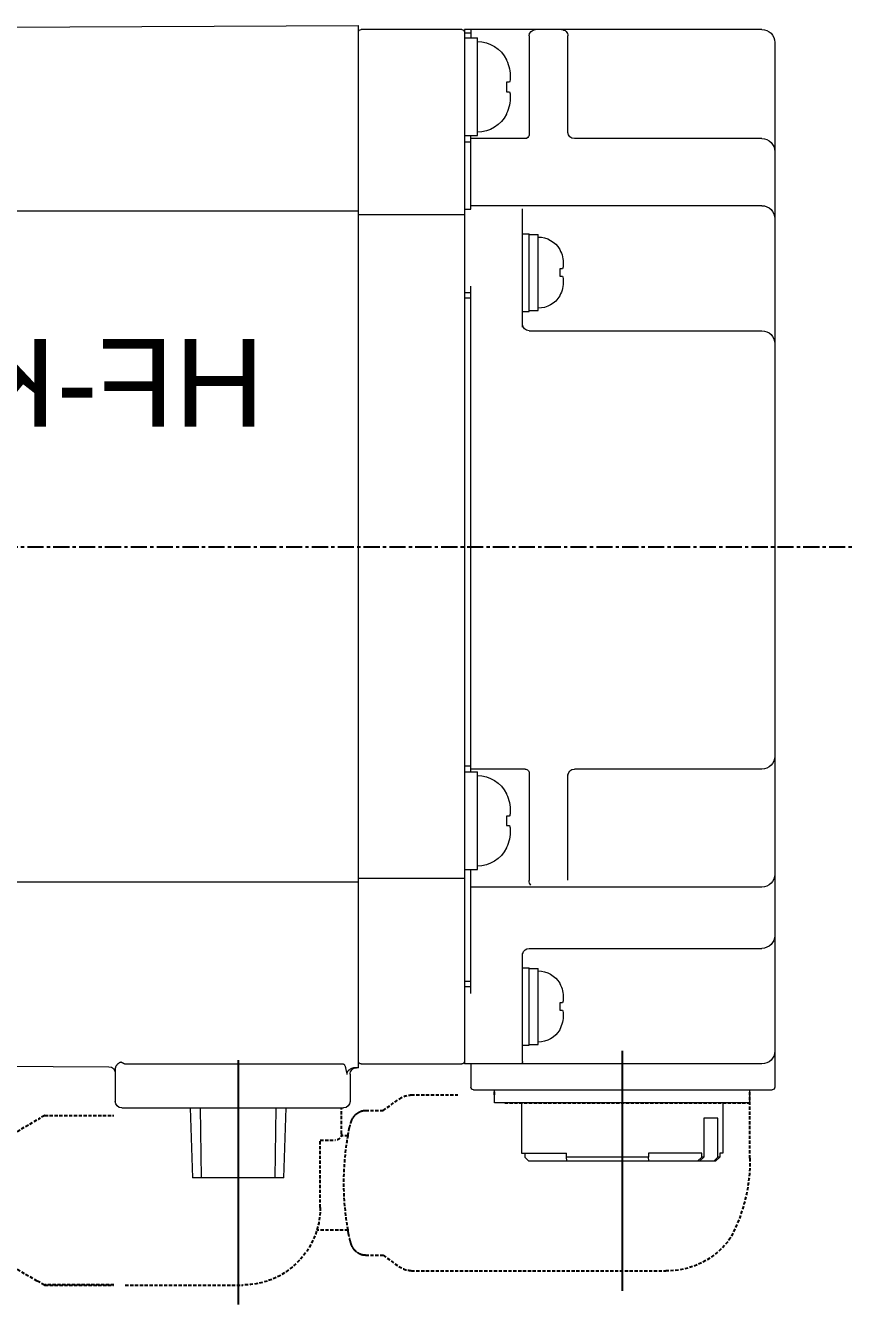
# Model space of a CAD drawing. Header units: millimetres. Extents: x -32759 to 129432, y 390 to 54305.
# Drawn here: x 20913.9 to 20977.8, y 24370.8 to 24469.7 of the extents above; entities that cross this region are included whole.
import ezdxf

# ---------------------------------------------------------------- set-up
doc = ezdxf.new("R2010")
doc.units = ezdxf.units.MM
doc.linetypes.add('CENTER', pattern=[2, 1.25, -0.25, 0.25, -0.25])
doc.linetypes.add('HIDDEN', pattern=[0.375, 0.25, -0.125])
for name, color, linetype in [('1', 20, 'Continuous'), ('5', 40, 'Continuous'), ('CENTER', 1, 'CENTER'), ('HIDDEN', 2, 'HIDDEN')]:
    doc.layers.add(name, color=color, linetype=linetype)
doc.layers.add('_BODY', color=7, linetype='Continuous', lineweight=13)
doc.styles.get("Standard").update_dxf_attribs({"font": 'arial.ttf'})

# ---------------------------------------------------------------- blocks, each defined once
blk = doc.blocks.new('A$C3851430A')
at = {"color": 5}
for p, q in [((107.8, 98.6), (38.2, 98.904)), ((38.2, 18.296), (38.2, 98.904)), ((7, 98.6), (30, 98.6)), ((22, 90.62), (22, 98.1)), ((25, 98.1), (25, 90.409)), ((29, 90.394), (29, 97.961)), ((30, 97.961), (29, 97.961)), ((29.5, 98.6), (29.5, 97.961)), ((30, 98.35), (29.5, 98.35)), ((30, 98.6), (30, 98.408)), ((30, 98.4), (30, 18.6)), ((30.2, 98.6), (38, 98.6)), ((6, 97.6), (6, 83.972)), ((26.739, 96.261), (26.739, 96.228)), ((26.506, 94.531), (26.739, 94.531)), ((26.739, 94.531), (26.739, 93.791)), ((26.739, 93.791), (26.506, 93.791)), ((26.739, 92.094), (26.739, 92.061)), ((7, 90.161), (21.5, 90.161)), ((25.3, 90.161), (29.5, 90.161)), ((30, 90.394), (29, 90.394)), ((29.5, 84.709), (29.5, 90.394)), ((30, 89.911), (29.5, 89.911)), ((7, 84.972), (29.5, 84.972)), ((25.5, 75.568), (25.5, 84.732)), ((30, 84.711), (29.5, 84.711)), ((30, 84.266), (38.2, 84.266)), ((38.2, 84.544), (107.8, 84.544)), ((6, 83.972), (6, 33.275)), ((25, 82.749), (24.3, 82.749)), ((24.3, 76.869), (24.3, 82.747)), ((25.5, 82.799), (25, 82.799)), ((25, 76.801), (25, 82.796)), ((22.635, 81.599), (22.635, 81.577)), ((22.415, 80.079), (22.635, 80.079)), ((22.635, 79.519), (22.415, 79.519)), ((22.635, 80.079), (22.635, 79.519)), ((29.5, 41.201), (29.5, 78.749)), ((30, 78.249), (29.5, 78.249)), ((22.635, 78.02), (22.635, 77.999)), ((30, 77.849), (29.5, 77.849)), ((25, 76.869), (24.3, 76.869)), ((25.5, 76.799), (25, 76.799)), ((25, 75.299), (7, 75.299)), ((30, 41.651), (29.5, 41.651)), ((7, 41.401), (21.5, 41.401)), ((22, 32.808), (22, 40.987)), ((25, 41.201), (25, 32.794)), ((25.3, 41.401), (29.5, 41.401)), ((30, 41.201), (29, 41.201)), ((29, 33.634), (29, 41.201)), ((26.739, 39.501), (26.739, 39.469)), ((26.506, 37.771), (26.739, 37.771)), ((26.739, 37.771), (26.739, 37.031)), ((26.739, 37.031), (26.506, 37.031)), ((26.739, 35.334), (26.739, 35.301)), ((30, 33.634), (29, 33.634)), ((29.5, 24.052), (29.5, 33.634)), ((6, 33.275), (6, 16.8)), ((30, 32.934), (38.2, 32.934)), ((38.2, 32.656), (107.8, 32.656)), ((7, 32.275), (29.5, 32.275)), ((25, 27.539), (7, 27.539)), ((25.5, 18.8), (25.5, 27.151)), ((25, 25.989), (24.3, 25.989)), ((24.3, 20.11), (24.3, 25.987)), ((25.5, 26.039), (25, 26.039)), ((25, 20.042), (25, 26.036)), ((22.635, 24.839), (22.635, 24.817)), ((30, 24.989), (29.5, 24.989)), ((30, 24.589), (29.5, 24.589)), ((22.415, 23.319), (22.635, 23.319)), ((22.635, 22.759), (22.415, 22.759)), ((22.635, 23.319), (22.635, 22.759)), ((22.635, 21.261), (22.635, 21.239)), ((25, 20.11), (24.3, 20.11)), ((25.5, 20.039), (25, 20.039)), ((7, 18.6), (30, 18.6)), ((29.5, 18.6), (29.5, 16.8)), ((38, 18.6), (30.2, 18.6)), ((38.2, 18.296), (38.47, 18.297)), ((39.352, 18.587), (56.233, 18.59)), ((57, 18.255), (57, 15.7)), ((107.8, 18.6), (57.498, 18.381)), ((38.85, 17.797), (38.85, 15.7)), ((29.3, 16.6), (6.2, 16.6)), ((7.923, 15.6), (7.923, 16.6)), ((27.677, 15.6), (27.677, 16.6)), ((7.923, 15.6), (27.677, 15.6)), ((10.023, 15.6), (10.023, 11.7)), ((25.577, 15.6), (25.577, 11.7)), ((56.5, 15.2), (39.35, 15.2)), ((43.967, 9.8), (43.797, 15.2)), ((44.584, 15.2), (44.654, 9.8)), ((50.346, 9.8), (50.416, 15.2)), ((51.203, 15.2), (51.033, 9.8)), ((10.403, 14.4), (11.5, 14.4)), ((10.403, 11.4), (10.403, 14.4)), ((11.5, 14.4), (11.5, 11.4)), ((10.023, 11.7), (10.257, 11.7)), ((10.257, 11.7), (10.257, 11.4)), ((10.555, 11.1), (10.257, 11.4)), ((10.257, 11.4), (10.403, 11.4)), ((10.701, 11.1), (10.403, 11.4)), ((25.045, 11.1), (10.555, 11.1)), ((11.5, 11.4), (11.798, 11.1)), ((11.5, 11.4), (11.646, 11.4)), ((11.646, 11.4), (11.646, 11.7)), ((11.646, 11.7), (15.769, 11.7)), ((11.646, 11.4), (11.944, 11.1)), ((15.733, 11.1), (15.769, 11.4)), ((15.769, 11.7), (15.769, 11.4)), ((15.769, 11.4), (22.122, 11.4)), ((22.085, 11.1), (22.122, 11.4)), ((22.122, 11.4), (22.122, 11.7)), ((25.577, 11.7), (22.122, 11.7)), ((25.045, 11.1), (25.343, 11.4)), ((25.343, 11.7), (25.343, 11.4)), ((43.967, 9.8), (51.033, 9.8))]:
    blk.add_line(p, q, dxfattribs=at)
for points in [[(38.47, 18.297, -0.024139), (38.552, 18.294, -0.041431), (38.6, 18.285, -0.009856), (38.698, 18.257, -0.02299), (38.74, 18.242, -0.030621), (38.826, 18.201, -0.033314), (38.9, 18.152, -0.021156), (38.956, 18.106, -0.028198), (38.995, 18.067, -0.020591), (39.032, 18.022, -0.027538), (39.056, 17.986, -0.022736), (39.074, 17.951, -0.028815), (39.086, 17.923, -0.029936), (39.091, 17.907, -0.010549), (39.1, 17.859, -0.045695), (39.101, 17.835, -0.028147), (39.099, 17.794)], [(39.352, 18.587, 0.037043), (39.332, 18.582, 0.077597), (39.324, 18.577, 0.06723), (39.297, 18.551, 0.051902), (39.271, 18.51, 0.02641), (39.235, 18.429, 0.024483), (39.207, 18.338, 0.008177), (39.191, 18.274, 0.002215), (39.137, 18.033, 0.012899), (39.121, 17.955, 0.006517), (39.098, 17.799)], [(56.233, 18.59, 0.059183), (56.268, 18.589, 0.099447), (56.289, 18.594, 0.009031), (56.311, 18.607, -0.015518), (56.325, 18.613, -0.005983), (56.358, 18.629, 0.013028), (56.374, 18.636, 0.005463), (56.383, 18.641, 0.001249), (56.422, 18.662, 0.010939), (56.457, 18.683, -0.009534), (56.498, 18.706, -0.037622), (56.522, 18.718, -0.035589), (56.549, 18.725, -0.063662), (56.568, 18.727, -0.038844), (56.599, 18.723, -0.043413), (56.638, 18.712, -0.037798), (56.68, 18.692, -0.024611), (56.732, 18.659, -0.024313), (56.781, 18.62, -0.013166), (56.832, 18.573, -0.017116), (56.87, 18.534, -0.01635), (56.904, 18.494, -0.017384), (56.934, 18.453, -0.025593), (56.96, 18.409, -0.030771), (56.979, 18.37, -0.023311), (56.984, 18.354, -0.009493), (56.996, 18.311, -0.040737), (56.999, 18.291, -0.024011), (57, 18.255)]]:
    blk.add_lwpolyline(points, format="xyb", dxfattribs=at)
blk.add_polyline3d([(26.458, 38.121, 0), (26.458, 38.12, 0), (26.459, 38.118, 0), (26.459, 38.116, 0), (26.459, 38.114, 0), (26.459, 38.113, 0), (26.459, 38.111, 0), (26.459, 38.109, 0), (26.459, 38.107, 0), (26.46, 38.106, 0), (26.46, 38.104, 0), (26.46, 38.102, 0), (26.46, 38.1, 0), (26.46, 38.099, 0), (26.46, 38.097, 0), (26.46, 38.095, 0), (26.46, 38.093, 0), (26.461, 38.092, 0), (26.461, 38.09, 0), (26.461, 38.088, 0), (26.461, 38.086, 0), (26.461, 38.085, 0), (26.461, 38.083, 0), (26.461, 38.081, 0), (26.462, 38.079, 0), (26.462, 38.077, 0), (26.462, 38.076, 0), (26.462, 38.074, 0), (26.462, 38.072, 0), (26.462, 38.07, 0), (26.462, 38.069, 0), (26.463, 38.067, 0), (26.463, 38.065, 0), (26.463, 38.063, 0), (26.463, 38.062, 0), (26.463, 38.06, 0), (26.463, 38.058, 0), (26.463, 38.056, 0), (26.464, 38.055, 0), (26.464, 38.053, 0), (26.464, 38.051, 0), (26.464, 38.049, 0), (26.464, 38.048, 0), (26.464, 38.046, 0), (26.464, 38.044, 0), (26.465, 38.042, 0), (26.465, 38.041, 0), (26.465, 38.039, 0), (26.465, 38.037, 0), (26.465, 38.035, 0), (26.465, 38.034, 0), (26.466, 38.032, 0), (26.466, 38.03, 0), (26.466, 38.028, 0), (26.466, 38.027, 0), (26.466, 38.025, 0), (26.466, 38.023, 0), (26.467, 38.021, 0), (26.467, 38.02, 0), (26.467, 38.018, 0), (26.467, 38.016, 0), (26.467, 38.014, 0), (26.467, 38.013, 0), (26.468, 38.011, 0), (26.468, 38.009, 0), (26.468, 38.007, 0), (26.468, 38.006, 0), (26.468, 38.004, 0), (26.469, 38.002, 0), (26.469, 38, 0), (26.469, 37.999, 0), (26.469, 37.997, 0), (26.469, 37.995, 0), (26.47, 37.993, 0), (26.47, 37.992, 0), (26.47, 37.99, 0), (26.47, 37.988, 0), (26.47, 37.986, 0), (26.471, 37.985, 0), (26.471, 37.983, 0), (26.471, 37.981, 0), (26.471, 37.979, 0), (26.471, 37.978, 0), (26.472, 37.976, 0), (26.472, 37.974, 0), (26.472, 37.972, 0), (26.472, 37.971, 0), (26.472, 37.969, 0), (26.473, 37.967, 0), (26.473, 37.965, 0), (26.473, 37.964, 0), (26.473, 37.962, 0), (26.474, 37.96, 0), (26.474, 37.958, 0), (26.474, 37.957, 0), (26.474, 37.955, 0), (26.474, 37.953, 0), (26.475, 37.951, 0), (26.475, 37.95, 0), (26.475, 37.948, 0), (26.475, 37.946, 0), (26.476, 37.944, 0), (26.476, 37.943, 0), (26.476, 37.941, 0), (26.476, 37.939, 0), (26.477, 37.938, 0), (26.477, 37.936, 0), (26.477, 37.934, 0), (26.477, 37.932, 0), (26.478, 37.931, 0), (26.478, 37.929, 0), (26.478, 37.927, 0), (26.478, 37.925, 0), (26.479, 37.924, 0), (26.479, 37.922, 0), (26.479, 37.92, 0), (26.479, 37.918, 0), (26.48, 37.917, 0), (26.48, 37.915, 0), (26.48, 37.913, 0), (26.48, 37.911, 0), (26.481, 37.91, 0), (26.481, 37.908, 0), (26.481, 37.906, 0), (26.482, 37.904, 0), (26.482, 37.903, 0), (26.482, 37.901, 0), (26.482, 37.899, 0), (26.483, 37.897, 0), (26.483, 37.896, 0), (26.483, 37.894, 0), (26.484, 37.892, 0), (26.484, 37.891, 0), (26.484, 37.889, 0), (26.484, 37.887, 0), (26.485, 37.885, 0), (26.485, 37.884, 0), (26.485, 37.882, 0), (26.486, 37.88, 0), (26.486, 37.878, 0), (26.486, 37.877, 0), (26.487, 37.875, 0), (26.487, 37.873, 0), (26.487, 37.871, 0), (26.487, 37.87, 0), (26.488, 37.868, 0), (26.488, 37.866, 0), (26.488, 37.865, 0), (26.489, 37.863, 0), (26.489, 37.861, 0), (26.489, 37.859, 0), (26.49, 37.858, 0), (26.49, 37.856, 0), (26.49, 37.854, 0), (26.491, 37.852, 0), (26.491, 37.851, 0), (26.491, 37.849, 0), (26.492, 37.847, 0), (26.492, 37.845, 0), (26.492, 37.844, 0), (26.493, 37.842, 0), (26.493, 37.84, 0), (26.493, 37.839, 0), (26.493, 37.837, 0), (26.494, 37.835, 0), (26.494, 37.833, 0), (26.494, 37.832, 0), (26.495, 37.83, 0), (26.495, 37.828, 0), (26.495, 37.826, 0), (26.496, 37.825, 0), (26.496, 37.823, 0), (26.496, 37.821, 0), (26.497, 37.82, 0), (26.497, 37.818, 0), (26.497, 37.816, 0), (26.498, 37.814, 0), (26.498, 37.813, 0), (26.498, 37.811, 0), (26.499, 37.809, 0), (26.499, 37.807, 0), (26.499, 37.806, 0), (26.5, 37.804, 0), (26.5, 37.802, 0), (26.5, 37.801, 0), (26.501, 37.799, 0), (26.501, 37.797, 0), (26.502, 37.795, 0), (26.502, 37.794, 0), (26.502, 37.792, 0), (26.503, 37.79, 0), (26.503, 37.788, 0)], dxfattribs=at)
for centre, radius, start, end in [((7, 97.6), 1, 90, 180), ((22.5, 98.1), 0.5, 90, 180), ((24.5, 98.1), 0.5, 0, 90), ((30.2, 98.4), 0.2, 90, 180), ((38, 98.4), 0.2, 0, 90), ((29, 95.135), 2.526, 90, 153.52266), ((29.612, 94.926), 3.155, 155.6155, 180.80357), ((28.854, 95.035), 2.401, 183.67824, 192.1282), ((29.618, 93.398), 3.161, 179.22377, 204.35884), ((28.854, 93.286), 2.401, 167.87282, 176.32516), ((29, 93.187), 2.526, 206.47734, 270), ((7, 89.161), 1, 90, 180), ((21.5, 90.661), 0.5, 270, 356.53846), ((25.3, 90.461), 0.3, 187.49999, 270), ((7, 83.972), 1, 90, 180), ((24.3, 80.615), 1.934, 90, 149.41971), ((24.557, 80.5), 2.203, 150.746, 182.01919), ((23.741, 80.487), 1.387, 182.65678, 197.11345), ((24.555, 79.097), 2.201, 177.95119, 209.26929), ((23.756, 79.108), 1.402, 162.96055, 177.2336), ((24.3, 78.982), 1.934, 210.58029, 270), ((7, 74.299), 1, 90, 180), ((25, 75.799), 0.5, 270, 0), ((7, 42.401), 1, 180, 270), ((21.5, 40.901), 0.5, 0, 90), ((25.3, 41.101), 0.3, 90, 180), ((29, 38.375), 2.526, 90, 153.52266), ((29.616, 38.165), 3.158, 155.62976, 180.79757), ((28.774, 38.265), 2.321, 183.54861, 192.2795), ((29.623, 36.639), 3.166, 179.2339, 204.33996), ((28.737, 36.543), 2.283, 167.64906, 176.526), ((29, 36.428), 2.526, 206.47734, 270), ((7, 33.275), 1, 180, 270), ((24.424, 32.797), 0.576, 318.66699, 359.69283), ((7, 28.539), 1, 180, 270), ((25, 27.039), 0.5, 12.67972, 90), ((24.3, 23.855), 1.934, 90, 149.41971), ((24.554, 23.741), 2.2, 150.724, 182.05222), ((23.724, 23.724), 1.37, 182.58974, 197.2079), ((23.987, 22.308), 1.635, 163.98849, 176.2331), ((24.77, 22.389), 2.414, 179.37586, 207.85564), ((24.3, 22.223), 1.934, 210.58029, 270), ((7, 19.6), 1, 180, 270), ((25.7, 18.8), 0.2, 180, 270), ((30.2, 18.8), 0.2, 180, 270), ((38, 18.8), 0.2, 270, 0), ((38.35, 17.797), 0.5, 360, 90.25004), ((57.5, 17.881), 0.5, 90.25, 180), ((6.2, 16.8), 0.2, 180, 270), ((29.3, 16.8), 0.2, 270, 0), ((39.35, 15.7), 0.5, 180, 270), ((56.5, 15.7), 0.5, 270, 0)]:
    blk.add_arc(centre, radius, start, end, dxfattribs=at)
at = {"layer": '1'}
for p, q in [((17.8, 19.6), (17.8, 1.05)), ((47.5, 18.9), (47.5, 0))]:
    blk.add_line(p, q, dxfattribs=at)
at = {"layer": 'CENTER', "color": 2}
blk.add_line((165.8, 58.6), (0, 58.6), dxfattribs=at)
at = {"layer": 'HIDDEN'}
for p, q in [((7.923, 11.3), (7.923, 16.6)), ((27.677, 16.2), (27.677, 16.6)), ((34.101, 16.2), (30.51, 16.2)), ((36.291, 15), (35.029, 15.901)), ((26.89, 15.6), (7.923, 15.6)), ((37.651, 15), (36.261, 15)), ((39.5, 13.2), (39.5, 15.2)), ((62.455, 14.599), (57.119, 14.599)), ((62.487, 14.598), (62.494, 14.596)), ((62.494, 14.596), (62.942, 14.34)), ((66.202, 12.439), (62.944, 14.339)), ((39.003, 13.05), (39.523, 13.05)), ((41.15, 12.7), (40, 12.7)), ((41.15, 7.5), (41.15, 12.7)), ((39.003, 5.75), (41.411, 5.75)), ((36.291, 3.8), (35.029, 2.899)), ((37.651, 3.8), (36.261, 3.8)), ((66.202, 3.661), (63.037, 1.816)), ((34.101, 2.6), (14.437, 2.6)), ((56.23, 1.5), (47.15, 1.5)), ((57.105, 1.504), (62.441, 1.504)), ((62.441, 1.5), (57.132, 1.5)), ((62.48, 1.5), (63.037, 1.816)), ((63.035, 1.814), (63.031, 1.812)), ((63.037, 1.816), (63.035, 1.814))]:
    blk.add_line(p, q, dxfattribs=at)
for points in [[(37.651, 15, -0.050881), (37.911, 14.972, -0.071755), (38.086, 14.907, -0.023608), (38.305, 14.774, -0.045671), (38.409, 14.69, -0.052215), (38.597, 14.463, -0.055396), (38.725, 14.216, -0.018165), (38.778, 14.062, -0.006745), (38.9, 13.638, -0.023061), (38.951, 13.41, -0.014822), (39.003, 13.05)], [(37.651, 3.8, 0.049159), (37.906, 3.827, 0.072769), (38.07, 3.885, 0.03357), (38.34, 4.054, 0.060029), (38.472, 4.175, 0.043741), (38.648, 4.423, 0.05201), (38.754, 4.655, 0.016061), (38.822, 4.883, 0.007876), (38.939, 5.353, 0.01632), (38.965, 5.49, 0.008649), (39.003, 5.75)]]:
    blk.add_lwpolyline(points, format="xyb", dxfattribs=at)
for points in [[(62.455, 14.599), (62.462, 14.6), (62.468, 14.6)], [(62.468, 14.6), (62.475, 14.6), (62.481, 14.599), (62.487, 14.598)], [(62.468, 1.5), (62.461, 1.5), (62.454, 1.501), (62.448, 1.502), (62.441, 1.504)], [(62.48, 1.501), (62.473, 1.5), (62.468, 1.5)]]:
    blk.add_lwpolyline(points, dxfattribs=at)
for centre, radius, start, end in [((34.101, 14.611), 1.589, 54.39854, 89.96369), ((18.37, 9.4), 20.954, 349.96821, 10.03179), ((40, 13.2), 0.5, 180, 270), ((20.684, 11.152), 12.762, 179.33489, 208.04125), ((47.15, 7.5), 6, 180, 270), ((14.287, 8.511), 5.913, 214.6136, 271.45174), ((34.117, 4.148), 1.547, 270.22071, 306.14256)]:
    blk.add_arc(centre, radius, start, end, dxfattribs=at)
at = {"layer": '5', "width": 1.022222}
blk.add_text('HF-KP73-2', height=6.7733, dxfattribs=at).set_placement((45.451, 67.89))
blk = doc.blocks.new('y8w3rww')
at = {"rotation": 270}
blk.add_blockref('A$C3851430A', (215941.767, 52251.111), dxfattribs=at)
blk = doc.blocks.new('68w3rwt')
at = {"color": 0}
blk.add_blockref('y8w3rww', (-592.393, 2511.275), dxfattribs=at)
blk = doc.blocks.new('y8e5ey')
at = {"color": 0, "rotation": 90}
blk.add_blockref('68w3rwt', (152397.482, -204251.514), dxfattribs=at)
blk = doc.blocks.new('1')
at = {"color": 6, "xscale": -1}
blk.add_blockref('y8e5ey', (100575.763, -6800.077), dxfattribs=at)
blk = doc.blocks.new('sdfgsdfgcxvxbxcv')
blk.add_blockref('1', (266381.038, 132792.991))

msp = doc.modelspace()

# ---------------------------------------------------------------- block references
at = {"layer": '_BODY'}
msp.add_blockref('sdfgsdfgcxvxbxcv', (-248343.912, -112719.974), dxfattribs=at)

doc.saveas('drawing.dxf')
